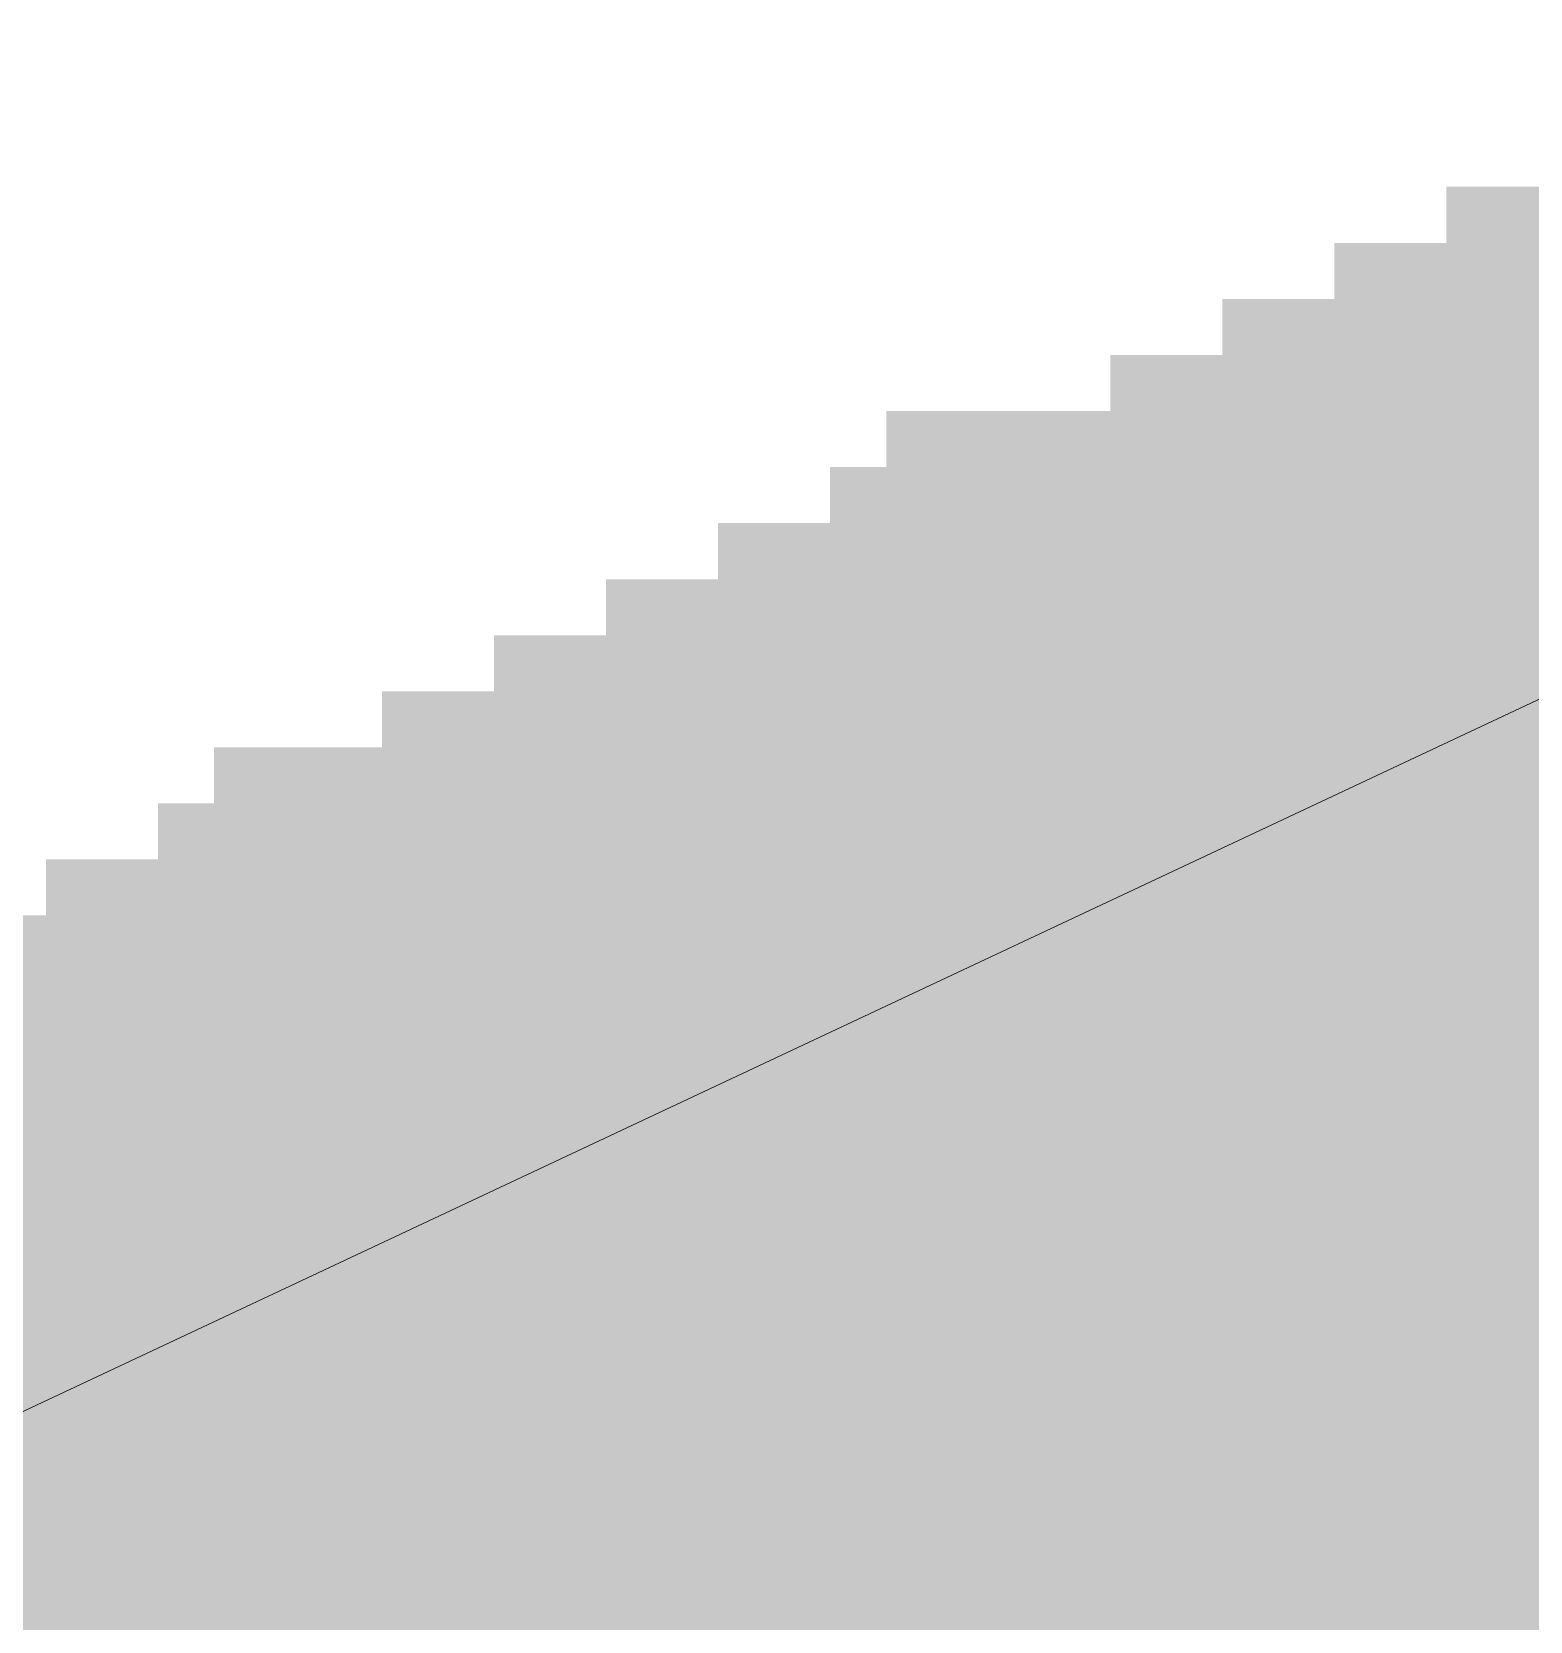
# Model space of a CAD drawing. Header units: millimetres. Extents: x 5 to 1315, y 5 to 292.
# Drawn here: x 1176.59 to 1179.168, y 100.585 to 103.318 of the extents above; entities that cross this region are included whole.
import ezdxf

# ---------------------------------------------------------------- set-up
doc = ezdxf.new("R2010")
doc.units = ezdxf.units.MM
doc.layers.add('EXISTING', color=7, linetype='Continuous')
doc.layers.add('IMAGES', color=7, linetype='Continuous')

# ---------------------------------------------------------------- blocks, each defined once
blk = doc.blocks.new('SHEET_03')
at = {"layer": 'EXISTING', "color": 250, "lineweight": 9}
blk.add_line((272.5693, 99.065), (281.6291, 103.3183), dxfattribs=at)
at = {"layer": 'IMAGES', "color": 7}
for points in [[(279.0236, 102.9553), (279.12, 102.9553), (279.0236, 103.0517), (279.12, 103.0517)], [(279.12, 102.9553), (279.2164, 102.9553), (279.12, 103.0517), (279.2164, 103.0517)], [(278.8309, 102.8589), (278.9273, 102.8589), (278.8309, 102.9553), (278.9273, 102.9553)], [(278.9273, 102.8589), (279.0236, 102.8589), (278.9273, 102.9553), (279.0236, 102.9553)], [(279.0236, 102.8589), (279.12, 102.8589), (279.0236, 102.9553), (279.12, 102.9553)], [(279.12, 102.8589), (280.3727, 102.8589), (279.12, 102.9553), (280.3727, 102.9553)], [(278.6382, 102.7625), (278.7345, 102.7625), (278.6382, 102.8589), (278.7345, 102.8589)], [(278.7345, 102.7625), (278.8309, 102.7625), (278.7345, 102.8589), (278.8309, 102.8589)], [(278.8309, 102.7625), (279.0236, 102.7625), (278.8309, 102.8589), (279.0236, 102.8589)], [(279.0236, 102.7625), (280.2764, 102.7625), (279.0236, 102.8589), (280.2764, 102.8589)], [(278.4455, 102.6661), (278.5418, 102.6661), (278.4455, 102.7625), (278.5418, 102.7625)], [(278.5418, 102.6661), (278.6382, 102.6661), (278.5418, 102.7625), (278.6382, 102.7625)], [(278.6382, 102.6661), (278.7345, 102.6661), (278.6382, 102.7625), (278.7345, 102.7625)], [(278.7345, 102.6661), (279.9873, 102.6661), (278.7345, 102.7625), (279.9873, 102.7625)], [(278.06, 102.5697), (278.2527, 102.5697), (278.06, 102.6661), (278.2527, 102.6661)], [(278.2527, 102.5697), (278.3491, 102.5697), (278.2527, 102.6661), (278.3491, 102.6661)], [(278.3491, 102.5697), (278.4455, 102.5697), (278.3491, 102.6661), (278.4455, 102.6661)], [(278.4455, 102.5697), (278.6382, 102.5697), (278.4455, 102.6661), (278.6382, 102.6661)], [(278.6382, 102.5697), (279.7945, 102.5697), (278.6382, 102.6661), (279.7945, 102.6661)], [(277.9636, 102.4733), (278.06, 102.4733), (277.9636, 102.5697), (278.06, 102.5697)], [(278.06, 102.4733), (278.1564, 102.4733), (278.06, 102.5697), (278.1564, 102.5697)], [(278.1564, 102.4733), (278.2527, 102.4733), (278.1564, 102.5697), (278.2527, 102.5697)], [(278.2527, 102.4733), (278.3491, 102.4733), (278.2527, 102.5697), (278.3491, 102.5697)], [(278.3491, 102.4733), (279.6018, 102.4733), (278.3491, 102.5697), (279.6018, 102.5697)], [(277.7709, 102.3768), (277.8673, 102.3768), (277.7709, 102.4733), (277.8673, 102.4733)], [(277.8673, 102.3768), (277.9636, 102.3768), (277.8673, 102.4733), (277.9636, 102.4733)], [(277.9636, 102.3768), (278.06, 102.3768), (277.9636, 102.4733), (278.06, 102.4733)], [(278.06, 102.3768), (278.2527, 102.3768), (278.06, 102.4733), (278.2527, 102.4733)], [(278.2527, 102.3768), (279.4091, 102.3768), (278.2527, 102.4733), (279.4091, 102.4733)], [(277.5782, 102.2804), (277.6745, 102.2804), (277.5782, 102.3768), (277.6745, 102.3768)], [(277.6745, 102.2804), (277.7709, 102.2804), (277.6745, 102.3768), (277.7709, 102.3768)], [(277.7709, 102.2804), (277.8673, 102.2804), (277.7709, 102.3768), (277.8673, 102.3768)], [(277.8673, 102.2804), (277.9636, 102.2804), (277.8673, 102.3768), (277.9636, 102.3768)], [(277.9636, 102.2804), (279.12, 102.2804), (277.9636, 102.3768), (279.12, 102.3768)], [(279.12, 102.2804), (279.3127, 102.2804), (279.12, 102.3768), (279.3127, 102.3768)], [(277.3855, 102.184), (277.4818, 102.184), (277.3855, 102.2804), (277.4818, 102.2804)], [(277.4818, 102.184), (277.5782, 102.184), (277.4818, 102.2804), (277.5782, 102.2804)], [(277.5782, 102.184), (277.6745, 102.184), (277.5782, 102.2804), (277.6745, 102.2804)], [(277.6745, 102.184), (277.7709, 102.184), (277.6745, 102.2804), (277.7709, 102.2804)], [(277.7709, 102.184), (277.8673, 102.184), (277.7709, 102.2804), (277.8673, 102.2804)], [(277.8673, 102.184), (279.0236, 102.184), (277.8673, 102.2804), (279.0236, 102.2804)], [(279.0236, 102.184), (279.12, 102.184), (279.0236, 102.2804), (279.12, 102.2804)], [(279.12, 102.184), (279.2164, 102.184), (279.12, 102.2804), (279.2164, 102.2804)], [(277.1927, 102.0876), (277.2891, 102.0876), (277.1927, 102.184), (277.2891, 102.184)], [(277.2891, 102.0876), (277.3855, 102.0876), (277.2891, 102.184), (277.3855, 102.184)], [(277.3855, 102.0876), (277.5782, 102.0876), (277.3855, 102.184), (277.5782, 102.184)], [(277.5782, 102.0876), (277.6745, 102.0876), (277.5782, 102.184), (277.6745, 102.184)], [(277.6745, 102.0876), (278.7345, 102.0876), (277.6745, 102.184), (278.7345, 102.184)], [(278.7345, 102.0876), (278.9273, 102.0876), (278.7345, 102.184), (278.9273, 102.184)], [(278.9273, 102.0876), (279.0236, 102.0876), (278.9273, 102.184), (279.0236, 102.184)], [(279.0236, 102.0876), (279.12, 102.0876), (279.0236, 102.184), (279.12, 102.184)], [(279.12, 102.0876), (279.2164, 102.0876), (279.12, 102.184), (279.2164, 102.184)], [(276.9036, 101.9912), (277, 101.9912), (276.9036, 102.0876), (277, 102.0876)], [(277, 101.8948), (277.0964, 101.8948), (277, 102.0876), (277.0964, 102.0876)], [(277.0964, 101.9912), (277.1927, 101.9912), (277.0964, 102.0876), (277.1927, 102.0876)], [(277.1927, 101.9912), (277.2891, 101.9912), (277.1927, 102.0876), (277.2891, 102.0876)], [(277.2891, 101.9912), (277.3855, 101.9912), (277.2891, 102.0876), (277.3855, 102.0876)], [(277.3855, 101.9912), (278.5418, 101.9912), (277.3855, 102.0876), (278.5418, 102.0876)], [(278.5418, 101.9912), (278.7345, 101.9912), (278.5418, 102.0876), (278.7345, 102.0876)], [(278.7345, 101.9912), (278.8309, 101.9912), (278.7345, 102.0876), (278.8309, 102.0876)], [(278.8309, 101.9912), (278.9273, 101.9912), (278.8309, 102.0876), (278.9273, 102.0876)], [(278.9273, 101.9912), (279.0236, 101.9912), (278.9273, 102.0876), (279.0236, 102.0876)], [(279.0236, 101.9912), (279.12, 101.9912), (279.0236, 102.0876), (279.12, 102.0876)], [(279.12, 101.9912), (279.2164, 101.9912), (279.12, 102.0876), (279.2164, 102.0876)], [(276.8073, 101.8948), (276.9036, 101.8948), (276.8073, 101.9912), (276.9036, 101.9912)], [(276.9036, 101.8948), (277, 101.8948), (276.9036, 101.9912), (277, 101.9912)], [(277.0964, 101.8948), (277.1927, 101.8948), (277.0964, 101.9912), (277.1927, 101.9912)], [(277.1927, 101.8948), (277.2891, 101.8948), (277.1927, 101.9912), (277.2891, 101.9912)], [(277.2891, 101.8948), (278.4455, 101.8948), (277.2891, 101.9912), (278.4455, 101.9912)], [(278.4455, 101.8948), (278.5418, 101.8948), (278.4455, 101.9912), (278.5418, 101.9912)], [(278.5418, 101.8948), (278.6382, 101.8948), (278.5418, 101.9912), (278.6382, 101.9912)], [(278.6382, 101.8948), (278.7345, 101.8948), (278.6382, 101.9912), (278.7345, 101.9912)], [(278.7345, 101.8948), (278.8309, 101.8948), (278.7345, 101.9912), (278.8309, 101.9912)], [(278.8309, 101.8948), (278.9273, 101.8948), (278.8309, 101.9912), (278.9273, 101.9912)], [(278.9273, 101.8948), (279.0236, 101.8948), (278.9273, 101.9912), (279.0236, 101.9912)], [(279.0236, 101.8948), (279.12, 101.8948), (279.0236, 101.9912), (279.12, 101.9912)], [(279.12, 101.8948), (279.2164, 101.8948), (279.12, 101.9912), (279.2164, 101.9912)], [(276.6145, 101.7984), (276.7109, 101.7984), (276.6145, 101.8948), (276.7109, 101.8948)], [(276.7109, 101.7984), (276.9036, 101.7984), (276.7109, 101.8948), (276.9036, 101.8948)], [(276.9036, 101.7984), (277, 101.7984), (276.9036, 101.8948), (277, 101.8948)], [(277, 101.7984), (277.0964, 101.7984), (277, 101.8948), (277.0964, 101.8948)], [(277.0964, 101.7984), (278.1564, 101.7984), (277.0964, 101.8948), (278.1564, 101.8948)], [(278.1564, 101.7984), (278.3491, 101.7984), (278.1564, 101.8948), (278.3491, 101.8948)], [(278.3491, 101.7984), (278.4455, 101.7984), (278.3491, 101.8948), (278.4455, 101.8948)], [(278.4455, 101.7984), (278.7345, 101.7984), (278.4455, 101.8948), (278.7345, 101.8948)], [(278.7345, 101.7984), (278.8309, 101.7984), (278.7345, 101.8948), (278.8309, 101.8948)], [(278.8309, 101.7984), (278.9273, 101.7984), (278.8309, 101.8948), (278.9273, 101.8948)], [(278.9273, 101.7984), (280.8545, 101.7984), (278.9273, 101.8948), (280.8545, 101.8948)], [(276.5182, 101.702), (276.6145, 101.702), (276.5182, 101.7984), (276.6145, 101.7984)], [(276.6145, 101.702), (276.7109, 101.702), (276.6145, 101.7984), (276.7109, 101.7984)], [(276.7109, 101.702), (277.9636, 101.702), (276.7109, 101.7984), (277.9636, 101.7984)], [(277.9636, 101.702), (278.06, 101.702), (277.9636, 101.7984), (278.06, 101.7984)], [(278.06, 101.702), (278.1564, 101.702), (278.06, 101.7984), (278.1564, 101.7984)], [(278.1564, 101.702), (278.2527, 101.702), (278.1564, 101.7984), (278.2527, 101.7984)], [(278.2527, 101.702), (278.3491, 101.702), (278.2527, 101.7984), (278.3491, 101.7984)], [(278.3491, 101.702), (278.4455, 101.702), (278.3491, 101.7984), (278.4455, 101.7984)], [(278.4455, 101.702), (278.5418, 101.702), (278.4455, 101.7984), (278.5418, 101.7984)], [(278.5418, 101.702), (278.6382, 101.702), (278.5418, 101.7984), (278.6382, 101.7984)], [(278.6382, 101.702), (278.8309, 101.702), (278.6382, 101.7984), (278.8309, 101.7984)], [(278.8309, 101.702), (280.4691, 101.702), (278.8309, 101.7984), (280.4691, 101.7984)], [(276.3255, 101.6056), (276.6145, 101.6056), (276.3255, 101.702), (276.6145, 101.702)], [(276.6145, 101.6056), (277.7709, 101.6056), (276.6145, 101.702), (277.7709, 101.702)], [(277.7709, 101.6056), (277.8673, 101.6056), (277.7709, 101.702), (277.8673, 101.702)], [(277.8673, 101.6056), (277.9636, 101.6056), (277.8673, 101.702), (277.9636, 101.702)], [(277.9636, 101.6056), (278.06, 101.6056), (277.9636, 101.702), (278.06, 101.702)], [(278.06, 101.6056), (278.2527, 101.6056), (278.06, 101.702), (278.2527, 101.702)], [(278.2527, 101.6056), (278.3491, 101.6056), (278.2527, 101.702), (278.3491, 101.702)], [(278.3491, 101.6056), (278.4455, 101.6056), (278.3491, 101.702), (278.4455, 101.702)], [(278.4455, 101.6056), (278.5418, 101.6056), (278.4455, 101.702), (278.5418, 101.702)], [(278.5418, 101.6056), (280.3727, 101.6056), (278.5418, 101.702), (280.3727, 101.702)], [(276.3255, 101.5092), (277.4818, 101.5092), (276.3255, 101.6056), (277.4818, 101.6056)], [(277.4818, 101.4128), (277.5782, 101.4128), (277.4818, 101.6056), (277.5782, 101.6056)], [(277.5782, 101.5092), (277.6745, 101.5092), (277.5782, 101.6056), (277.6745, 101.6056)], [(277.6745, 101.5092), (277.7709, 101.5092), (277.6745, 101.6056), (277.7709, 101.6056)], [(277.7709, 101.5092), (277.8673, 101.5092), (277.7709, 101.6056), (277.8673, 101.6056)], [(277.8673, 101.5092), (277.9636, 101.5092), (277.8673, 101.6056), (277.9636, 101.6056)], [(277.9636, 101.5092), (278.06, 101.5092), (277.9636, 101.6056), (278.06, 101.6056)], [(278.06, 101.5092), (278.1564, 101.5092), (278.06, 101.6056), (278.1564, 101.6056)], [(278.1564, 101.5092), (278.2527, 101.5092), (278.1564, 101.6056), (278.2527, 101.6056)], [(278.2527, 101.5092), (278.3491, 101.5092), (278.2527, 101.6056), (278.3491, 101.6056)], [(278.3491, 101.5092), (280.18, 101.5092), (278.3491, 101.6056), (280.18, 101.6056)], [(276.2291, 101.4128), (277.3855, 101.4128), (276.2291, 101.5092), (277.3855, 101.5092)], [(277.3855, 101.4128), (277.4818, 101.4128), (277.3855, 101.5092), (277.4818, 101.5092)], [(277.5782, 101.4128), (277.6745, 101.4128), (277.5782, 101.5092), (277.6745, 101.5092)], [(277.6745, 101.3164), (277.7709, 101.3164), (277.6745, 101.5092), (277.7709, 101.5092)], [(277.7709, 101.4128), (277.8673, 101.4128), (277.7709, 101.5092), (277.8673, 101.5092)], [(277.8673, 101.4128), (277.9636, 101.4128), (277.8673, 101.5092), (277.9636, 101.5092)], [(277.9636, 101.4128), (278.06, 101.4128), (277.9636, 101.5092), (278.06, 101.5092)], [(278.06, 101.4128), (278.1564, 101.4128), (278.06, 101.5092), (278.1564, 101.5092)], [(278.1564, 101.4128), (279.8909, 101.4128), (278.1564, 101.5092), (279.8909, 101.5092)], [(276.0364, 101.3164), (277.0964, 101.3164), (276.0364, 101.4128), (277.0964, 101.4128)], [(277.0964, 101.3164), (277.1927, 101.3164), (277.0964, 101.4128), (277.1927, 101.4128)], [(277.1927, 101.3164), (277.2891, 101.3164), (277.1927, 101.4128), (277.2891, 101.4128)], [(277.2891, 101.3164), (277.3855, 101.3164), (277.2891, 101.4128), (277.3855, 101.4128)], [(277.3855, 101.3164), (277.4818, 101.3164), (277.3855, 101.4128), (277.4818, 101.4128)], [(277.4818, 101.3164), (277.6745, 101.3164), (277.4818, 101.4128), (277.6745, 101.4128)], [(277.7709, 101.3164), (277.9636, 101.3164), (277.7709, 101.4128), (277.9636, 101.4128)], [(277.9636, 101.3164), (279.6018, 101.3164), (277.9636, 101.4128), (279.6018, 101.4128)], [(275.7473, 101.22), (277, 101.22), (275.7473, 101.3164), (277, 101.3164)], [(277, 101.22), (277.0964, 101.22), (277, 101.3164), (277.0964, 101.3164)], [(277.0964, 101.22), (277.1927, 101.22), (277.0964, 101.3164), (277.1927, 101.3164)], [(277.1927, 101.22), (277.2891, 101.22), (277.1927, 101.3164), (277.2891, 101.3164)], [(277.2891, 101.22), (277.3855, 101.22), (277.2891, 101.3164), (277.3855, 101.3164)], [(277.3855, 101.22), (277.4818, 101.22), (277.3855, 101.3164), (277.4818, 101.3164)], [(277.4818, 101.22), (277.5782, 101.22), (277.4818, 101.3164), (277.5782, 101.3164)], [(277.5782, 101.22), (277.6745, 101.22), (277.5782, 101.3164), (277.6745, 101.3164)], [(277.6745, 101.22), (277.7709, 101.22), (277.6745, 101.3164), (277.7709, 101.3164)], [(277.7709, 101.22), (279.6018, 101.22), (277.7709, 101.3164), (279.6018, 101.3164)], [(275.4582, 101.1236), (276.7109, 101.1236), (275.4582, 101.22), (276.7109, 101.22)], [(276.7109, 101.1236), (276.8073, 101.1236), (276.7109, 101.22), (276.8073, 101.22)], [(276.8073, 101.1236), (276.9036, 101.1236), (276.8073, 101.22), (276.9036, 101.22)], [(276.9036, 101.1236), (277, 101.1236), (276.9036, 101.22), (277, 101.22)], [(277, 101.1236), (277.0964, 101.1236), (277, 101.22), (277.0964, 101.22)], [(277.0964, 101.1236), (277.2891, 101.1236), (277.0964, 101.22), (277.2891, 101.22)], [(277.2891, 101.1236), (277.3855, 101.1236), (277.2891, 101.22), (277.3855, 101.22)], [(277.3855, 101.1236), (277.4818, 101.1236), (277.3855, 101.22), (277.4818, 101.22)], [(277.4818, 101.1236), (279.5055, 101.1236), (277.4818, 101.22), (279.5055, 101.22)], [(276.5182, 101.0272), (276.6145, 101.0272), (276.5182, 101.1236), (276.6145, 101.1236)], [(276.6145, 101.0272), (276.7109, 101.0272), (276.6145, 101.1236), (276.7109, 101.1236)], [(276.7109, 101.0272), (276.8073, 101.0272), (276.7109, 101.1236), (276.8073, 101.1236)], [(276.8073, 101.0272), (276.9036, 101.0272), (276.8073, 101.1236), (276.9036, 101.1236)], [(276.9036, 101.0272), (277, 101.0272), (276.9036, 101.1236), (277, 101.1236)], [(277, 101.0272), (277.0964, 101.0272), (277, 101.1236), (277.0964, 101.1236)], [(277.0964, 101.0272), (277.1927, 101.0272), (277.0964, 101.1236), (277.1927, 101.1236)], [(277.1927, 101.0272), (277.2891, 101.0272), (277.1927, 101.1236), (277.2891, 101.1236)], [(277.2891, 101.0272), (277.3855, 101.0272), (277.2891, 101.1236), (277.3855, 101.1236)], [(277.3855, 101.0272), (279.0236, 101.0272), (277.3855, 101.1236), (279.0236, 101.1236)], [(279.0236, 101.0272), (279.12, 101.0272), (279.0236, 101.1236), (279.12, 101.1236)], [(279.12, 101.0272), (279.2164, 101.0272), (279.12, 101.1236), (279.2164, 101.1236)], [(276.5182, 100.9308), (276.6145, 100.9308), (276.5182, 101.0272), (276.6145, 101.0272)], [(276.6145, 100.9308), (276.9036, 100.9308), (276.6145, 101.0272), (276.9036, 101.0272)], [(276.9036, 100.9308), (277.0964, 100.9308), (276.9036, 101.0272), (277.0964, 101.0272)], [(277.0964, 100.9308), (277.1927, 100.9308), (277.0964, 101.0272), (277.1927, 101.0272)], [(277.1927, 100.9308), (278.9273, 100.9308), (277.1927, 101.0272), (278.9273, 101.0272)], [(278.9273, 100.9308), (279.0236, 100.9308), (278.9273, 101.0272), (279.0236, 101.0272)], [(279.0236, 100.9308), (279.12, 100.9308), (279.0236, 101.0272), (279.12, 101.0272)], [(279.12, 100.8344), (279.2164, 100.8344), (279.12, 101.0272), (279.2164, 101.0272)], [(276.4218, 100.8344), (276.6145, 100.8344), (276.4218, 100.9308), (276.6145, 100.9308)], [(276.6145, 100.8344), (276.7109, 100.8344), (276.6145, 100.9308), (276.7109, 100.9308)], [(276.7109, 100.8344), (276.8073, 100.8344), (276.7109, 100.9308), (276.8073, 100.9308)], [(276.8073, 100.8344), (276.9036, 100.8344), (276.8073, 100.9308), (276.9036, 100.9308)], [(276.9036, 100.8344), (278.7345, 100.8344), (276.9036, 100.9308), (278.7345, 100.9308)], [(278.7345, 100.8344), (278.9273, 100.8344), (278.7345, 100.9308), (278.9273, 100.9308)], [(278.9273, 100.8344), (279.0236, 100.8344), (278.9273, 100.9308), (279.0236, 100.9308)], [(279.0236, 100.8344), (279.12, 100.8344), (279.0236, 100.9308), (279.12, 100.9308)], [(276.5182, 100.738), (276.6145, 100.738), (276.5182, 100.8344), (276.6145, 100.8344)], [(276.6145, 100.738), (276.7109, 100.738), (276.6145, 100.8344), (276.7109, 100.8344)], [(276.7109, 100.738), (278.6382, 100.738), (276.7109, 100.8344), (278.6382, 100.8344)], [(278.6382, 100.738), (278.7345, 100.738), (278.6382, 100.8344), (278.7345, 100.8344)], [(278.7345, 100.738), (278.8309, 100.738), (278.7345, 100.8344), (278.8309, 100.8344)], [(278.8309, 100.738), (278.9273, 100.738), (278.8309, 100.8344), (278.9273, 100.8344)], [(278.9273, 100.738), (279.0236, 100.738), (278.9273, 100.8344), (279.0236, 100.8344)], [(279.0236, 100.738), (279.12, 100.738), (279.0236, 100.8344), (279.12, 100.8344)], [(279.12, 100.738), (283.8418, 100.738), (279.12, 100.8344), (283.8418, 100.8344)], [(276.5182, 100.6416), (278.2527, 100.6416), (276.5182, 100.738), (278.2527, 100.738)], [(278.2527, 100.6416), (278.3491, 100.6416), (278.2527, 100.738), (278.3491, 100.738)], [(278.3491, 100.6416), (278.4455, 100.6416), (278.3491, 100.738), (278.4455, 100.738)], [(278.4455, 100.6416), (278.6382, 100.6416), (278.4455, 100.738), (278.6382, 100.738)], [(278.6382, 100.6416), (278.8309, 100.6416), (278.6382, 100.738), (278.8309, 100.738)], [(278.8309, 100.6416), (278.9273, 100.6416), (278.8309, 100.738), (278.9273, 100.738)], [(278.9273, 100.6416), (283.6491, 100.6416), (278.9273, 100.738), (283.6491, 100.738)], [(276.3255, 100.5452), (278.2527, 100.5452), (276.3255, 100.6416), (278.2527, 100.6416)], [(278.2527, 100.4488), (278.3491, 100.4488), (278.2527, 100.6416), (278.3491, 100.6416)], [(278.3491, 100.5452), (278.4455, 100.5452), (278.3491, 100.6416), (278.4455, 100.6416)], [(278.4455, 100.5452), (278.6382, 100.5452), (278.4455, 100.6416), (278.6382, 100.6416)], [(278.6382, 100.5452), (283.4564, 100.5452), (278.6382, 100.6416), (283.4564, 100.6416)]]:
    blk.add_solid(points, dxfattribs=at)

msp = doc.modelspace()

# ---------------------------------------------------------------- block references
msp.add_blockref('SHEET_03', (900, 0))

doc.saveas('drawing.dxf')
